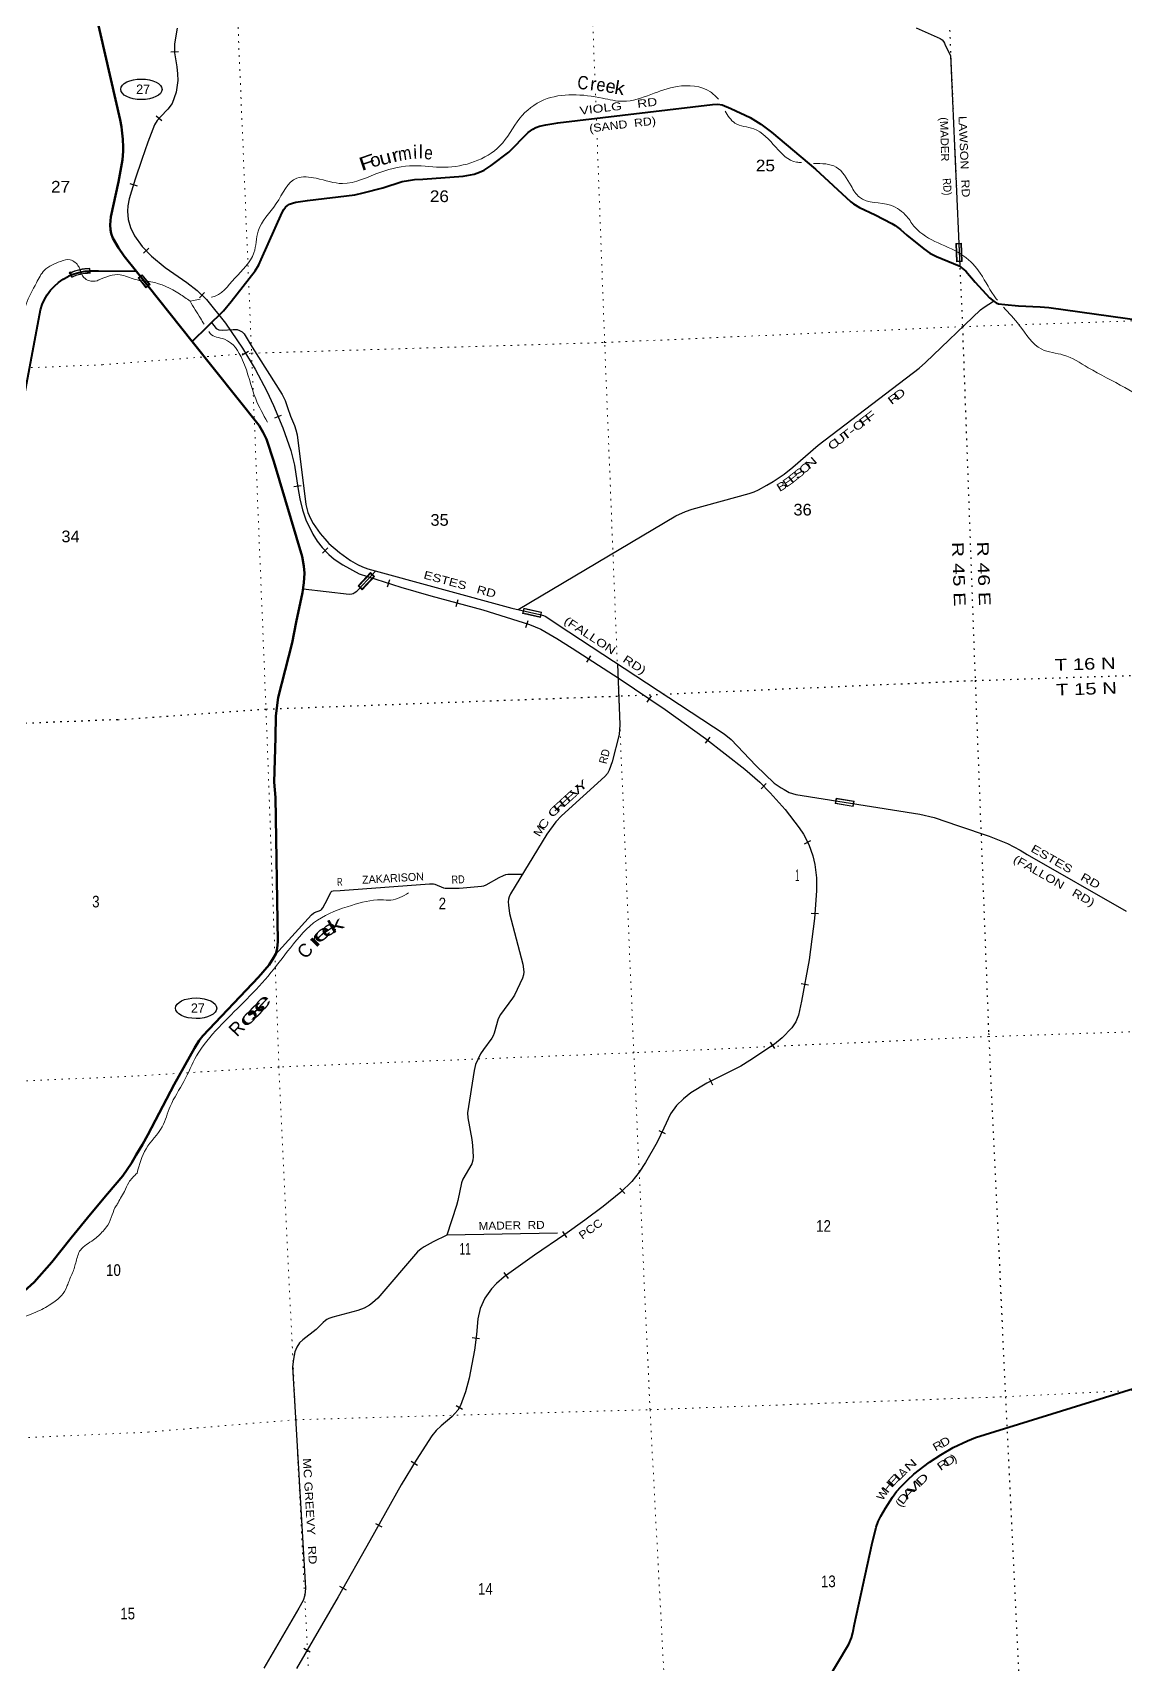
# Model space of a CAD drawing. Header units: feet. Extents: x 751810 to 1010326, y -353855 to -161247.
# Drawn here: x 972466 to 988847, y -241724 to -217253 of the extents above; entities that cross this region are included whole.
import ezdxf
from ezdxf.enums import TextEntityAlignment as Align

# ---------------------------------------------------------------- set-up
doc = ezdxf.new("R2010")
doc.units = ezdxf.units.FT
doc.header["$LTSCALE"] = 70
doc.header["$PDMODE"] = 32
doc.header["$PDSIZE"] = 35
doc.linetypes.add('DOTTED', pattern=[1.5, 0.3, -1.2])
for name, color, linetype, lineweight in [('17', 7, 'Continuous', 25), ('23', 7, 'Continuous', 70), ('26', 7, 'Continuous', 40), ('29', 7, 'Continuous', 25), ('31', 7, 'Continuous', 13), ('34', 7, 'Continuous', 25), ('39', 7, 'Continuous', 13), ('59', 7, 'Continuous', 13), ('6', 7, 'DOTTED', 25), ('61', 7, 'Continuous', 13), ('7', 7, 'DOTTED', 13)]:
    doc.layers.add(name, color=color, linetype=linetype, lineweight=lineweight)
for name, color, linetype in [('27', 7, 'Continuous'), ('30', 7, 'Continuous'), ('41', 7, 'Continuous')]:
    doc.layers.add(name, color=color, linetype=linetype)

msp = doc.modelspace()

# ---------------------------------------------------------------- linework, layer by layer
at = {"layer": '17'}
for centre in [(974095.86, -218103.03), (974916.06, -231883.75)]:
    msp.add_ellipse(centre, major_axis=(309.24, -1), ratio=0.500121, dxfattribs=at)
at = {"layer": '23'}
msp.add_line((974021.65, -220836.55), (974857.69, -221884.35), dxfattribs=at)
for points in [[(973260.22, -216291.2), (973778.76, -218561.94), (973795.49, -218665.58), (973802.74, -218716.35), (973816.34, -218849.62), (973820.86, -218970.21), (973820.86, -219030.05), (973810.81, -219160.98), (973753.88, -219492.15), (973639.54, -220015.46), (973631.5, -220075.4), (973627.87, -220137.05), (973631.5, -220207.77), (973643.18, -220265.18), (973669.55, -220336.51), (973753.9, -220481.64), (973838.21, -220606.65), (974021.65, -220836.55)], [(974857.69, -221884.35), (975862.14, -223143.23), (975922.07, -223248.61), (975970.29, -223347.72), (976082.64, -223685.02), (976505.33, -225108.04), (976532.77, -225255.91), (976541.27, -225360.27), (976532.77, -225502.51), (976512.57, -225649.8), (976414.64, -226093.75), (976354.66, -226402.89), (976148.59, -227221.49), (976112.19, -227498.53), (976107.26, -227823.22), (976088.41, -228495.19), (976107.16, -228724.04), (976141.87, -230884.79), (976132.29, -230987.65), (976110.55, -231067.43), (976077.93, -231129.08), (976012.69, -231230.63), (975852.98, -231418.34), (975018.87, -232295.98), (974961.64, -232365.73), (974892.75, -232481.28), (974586.26, -233025.74), (974193.2, -233783.86), (974113.37, -233926.67), (974019.41, -234084.79)], [(972181.25, -236267.15), (972489.07, -235991.14), (972751.72, -235690.88), (973043.86, -235327.1), (973334.32, -234971.45), (973586.86, -234669.59), (973816.51, -234396.83), (973945.25, -234208.64), (974019.41, -234084.79)]]:
    msp.add_lwpolyline(points, dxfattribs=at)
at = {"layer": '26'}
msp.add_line((974021.65, -220836.55), (973450.5, -220831.58), dxfattribs=at)
for points in [[(974857.69, -221884.35), (975328.82, -221422.9), (975443.18, -221286.5), (975800.78, -220826.52), (975854.37, -220737.21), (975893.45, -220656.84), (976207.91, -219950.38), (976232.66, -219906.87), (976257.08, -219871.57), (976285.85, -219847.13), (976318.62, -219826.17), (976360.74, -219811.29), (976411.21, -219797.72), (976586.17, -219771.55), (977296.7, -219683.03), (977421.25, -219657.06), (977717.45, -219579.36), (978007.4, -219487.63), (978098.58, -219468.08), (978189.76, -219457.22), (978314.28, -219452.1), (978919.53, -219403.08), (979028.82, -219386.62), (979085.27, -219373.58), (979165.59, -219347.52), (979232.89, -219314.93), (979340.62, -219245.06), (979605.74, -219045.6), (979894.12, -218752.83), (979963.41, -218699.1), (980011.17, -218675.2), (980065.45, -218657.82), (980160.97, -218636.1), (980339.67, -218606.12), (982659.74, -218328.64), (982736.79, -218326.56), (982801.91, -218337.42), (982934.82, -218388.51), (983222.27, -218524.49), (983383.72, -218624.16), (983544.55, -218747.94), (984202.41, -219301.11), (984729.71, -219789.91), (984774.21, -219819.99), (984861.05, -219874.3), (985095.35, -219985.85), (985347.34, -220113.25), (985395.1, -220143.66), (985477.59, -220206.65), (985570.94, -220289.2), (985828.2, -220496.65), (985915.04, -220561.82), (986017.07, -220611.78), (986358.31, -220747.64), (986407.84, -220787.74), (986453.43, -220831.18), (986594.96, -220995.89), (986810.55, -221231.96), (986880.02, -221286.27), (986908.24, -221303.64), (986945.15, -221318.85), (987040.67, -221329.71), (987244.77, -221352.06), (987568.61, -221364.13), (987698.47, -221373.16), (989093.28, -221569.74)], [(972348.52, -222663.49), (972581.7, -221410.01), (972608.33, -221330.76), (972643.11, -221254.73), (972685.63, -221182.75), (972735.45, -221115.61), (972792.02, -221054.05), (972854.7, -220998.73), (972922.83, -220950.27), (972995.65, -220909.2), (973010.15, -220902.2), (973089.75, -220869.61), (973178.39, -220844.27), (973255.28, -220831.6), (973324.88, -220828.38)], [(973450.5, -220831.58), (973347.08, -220829.54), (973324.88, -220828.38)], [(983753.49, -242946.71), (983820.44, -242836.15), (984064.88, -242486.38), (984700.97, -241418.33), (984740.63, -241328.14), (984761.76, -241253.24), (984786.47, -241119.4), (985045.37, -239929.86), (985111.56, -239664.13), (985142.76, -239581.67), (985181.83, -239501.29), (985251.53, -239380), (985355.51, -239214.55), (985415.22, -239133.09), (985486.68, -239054.66), (985586.38, -238953.9), (985675.73, -238872.41), (985912.37, -238692.12), (986078.93, -238581.35), (986268.4, -238472.71), (986478.41, -238373.69), (986600.56, -238322.83), (989322.01, -237478.1)]]:
    msp.add_lwpolyline(points, dxfattribs=at)
at = {"layer": '29'}
for points in [[(985712.54, -217179.9), (986072.59, -217340.35), (986088.37, -217351.81), (986100.45, -217363.22), (986119.24, -217386.06), (986134, -217410.23), (986146.6, -217439.63), (986228.1, -217597.61), (986301.87, -219294.3), (986365.06, -220753.11)], [(979744.26, -225905.67), (982106.18, -224499.29), (982251.66, -224433.68), (982351.03, -224401.37), (983208.15, -224166.38), (983282.49, -224140.89), (983346.92, -224111.35), (983472.01, -224041.4), (983567.04, -223985.1), (983730.8, -223872.28), (983860.53, -223769.7), (984240.72, -223437.98), (985754.22, -222286.6), (985851.51, -222201.52), (986676.74, -221408.23), (986732.01, -221367.48), (986871.34, -221279.48)], [(975145.99, -221601.97), (975218.37, -221691.15), (975255.5, -221711.18), (975306.96, -221715.32), (975469.74, -221703.28), (975529.77, -221707.26), (975564.67, -221718.01), (975607.62, -221742.18), (975636.74, -221770.06), (975756.81, -221971.91), (976205.21, -222680.12), (976249.22, -222768.29), (976286.95, -222875.69), (976330.02, -223004.59), (976388.81, -223144.35), (976410.29, -223208.82), (976429.03, -223283.94), (976560.62, -224331.62), (976592.27, -224448.35), (976630.42, -224538.46), (976673.38, -224616.36), (976776.82, -224762), (976845.18, -224844.68), (976904.24, -224911.83), (977064.58, -225048.72), (977231.75, -225169.7), (977333.76, -225231.48), (977409.83, -225266.33), (977492.14, -225293.27), (979647.26, -225883.7), (980068, -225979.01), (980124.24, -225995.56), (980149.74, -226004.96), (980176.62, -226021.21), (980344.72, -226135.36), (982834.25, -227767.2), (982935.37, -227851.96), (983309.31, -228241.42), (983584.29, -228508.6), (983687.91, -228578.41), (983730.86, -228605.27), (983806.02, -228648.25), (983907.66, -228678.9), (985765.78, -228975.52), (985980.44, -229024.31), (986347.9, -229147.94), (986807.26, -229303.67), (987080, -229414.1), (987268.99, -229513.19), (987375.12, -229579.66), (988859.5, -230427.2)], [(976519.94, -225596.1), (977212.96, -225672.14), (977253.23, -225669.33), (977268.88, -225664.44), (977285.44, -225655.9), (977325.26, -225628.85), (977350.74, -225605.35), (977612.31, -225326.19)], [(981233.43, -226717.89), (981270.8, -227634.99), (981259.69, -227778.59), (981153.8, -228188.12), (981109.35, -228315.84), (981082.51, -228364.2), (981044.01, -228408.67), (980392.57, -229000.85), (980308.27, -229087.09), (980175.07, -229272.47), (979627.47, -230166.68), (979608.68, -230212.35), (979597.08, -230245.65), (979595.26, -230287.56), (979597.94, -230338.6), (979615.54, -230464.28), (979815.23, -231222.26), (979831.51, -231337.89), (979826.14, -231383.56), (979807.29, -231432.05), (979689.23, -231687.11), (979660.58, -231734.85), (979479.83, -231979.91), (979443.89, -232042.9), (979385.87, -232256.6), (979369.76, -232296.89), (979350.75, -232331.14), (979225.09, -232504.09), (979181.85, -232568.21), (979138.9, -232654.17), (979106.68, -232729.38), (979082.85, -232818.76), (978985.88, -233451.99), (978987.91, -233527.95), (979050.6, -233853.28), (979058.36, -233943.57), (979069.1, -234110.12), (979066.42, -234161.16), (979050.63, -234217.75), (978913.4, -234448.59), (978893.13, -234500.91), (978840.92, -234765.56), (978822.03, -234840.49), (978676.9, -235288.2)], [(976107.71, -231077.87), (976646.83, -230484.86), (976674.41, -230459.46), (976690.52, -230450.06), (976784.37, -230412.04), (976797.9, -230401.71), (976815.35, -230377.53), (976886.32, -230248.24), (976938.41, -230143.14), (976950.92, -230130.4), (976972.4, -230122.34), (977073.81, -230118.75), (978414.02, -230017.57), (978473.54, -230019.75), (978493.22, -230025.63), (978627.45, -230076.67), (978650.27, -230083.39), (978674.56, -230084.95), (978862.35, -230082.04), (978920.9, -230077.58), (979196.58, -230055.18), (979228.79, -230048.46), (979264.07, -230033.51), (979460.26, -229921.73), (979522.75, -229891.32), (979557.65, -229879.23), (979590.81, -229875.42), (979805.98, -229875.18)], [(980331.98, -235257.98), (978676.9, -235288.2), (978468.15, -235386.46), (978333.54, -235461.32), (978287.9, -235490.88), (978235.41, -235538.19), (977638.23, -236232.27), (977563.06, -236302.12), (977514.33, -236336.76), (977434.2, -236382.71), (977338.99, -236417.36), (976965.97, -236519.2), (976908.03, -236538.52), (976875.81, -236551.95), (976853.59, -236568.7), (976822.12, -236594.93), (976716.37, -236701.91), (976516.08, -236858.19), (976467.47, -236902.71), (976424.8, -236965.64), (976398.54, -237038.81), (976373.79, -237145.62), (976363.04, -237261.95), (976553.66, -240578.66), (976545.29, -240684.84), (976521.45, -240766.7), (976456.58, -240880.24), (975931.92, -241780.47)]]:
    msp.add_lwpolyline(points, dxfattribs=at)
at = {"layer": '31'}
for p, q in [((986389, -220411.22), (986400.74, -220685.97)), ((986400.74, -220685.97), (986318.31, -220689.49)), ((977343.91, -225551.39), (977531.86, -225350.65)), ((977531.86, -225350.65), (977592.09, -225407.04)), ((979809.94, -225962.46), (979828.68, -225882.12)), ((980077.76, -226024.89), (979809.94, -225962.46)), ((984511.47, -228733.77), (984782.72, -228778.93)), ((984782.72, -228778.93), (984769.16, -228860.31))]:
    msp.add_line(p, q, dxfattribs=at)
for points in [[(986318.31, -220689.49), (986306.57, -220414.74), (986389, -220411.22)], [(977592.09, -225407.04), (977404.13, -225607.77), (977343.91, -225551.39)], [(979828.68, -225882.12), (980096.5, -225944.56), (980077.76, -226024.89)], [(984769.16, -228860.31), (984497.91, -228815.14), (984511.47, -228733.77)]]:
    msp.add_lwpolyline(points, dxfattribs=at)
for points in [[(986314.9, -220422.39), (986381.34, -220419.55), (986392.4, -220678.31), (986325.96, -220681.15)], [(977355.2, -225551.01), (977532.23, -225361.94), (977580.79, -225407.41), (977403.75, -225596.47)], [(979819.55, -225956.48), (979834.65, -225891.73), (980086.88, -225950.53), (980071.78, -226015.27)], [(984507.12, -228808.55), (984518.04, -228742.97), (984773.5, -228785.51), (984762.58, -228851.1)]]:
    msp.add_lwpolyline(points, close=True, dxfattribs=at)
at = {"layer": '34'}
for p, q in [((974539.34, -217539.19), (974649.94, -217537.84)), ((974318.47, -218498.12), (974401.32, -218571.4)), ((973924.96, -219515.81), (974030.78, -219548.01)), ((974127.65, -220561.99), (974207.84, -220485.8)), ((974966.19, -221229.8), (975043.56, -221150.75)), ((975605.32, -222087.21), (975700.29, -222030.51)), ((976094.54, -223030.65), (976196.84, -222988.58)), ((976382.33, -224058.94), (976491.74, -224042.68)), ((976809.65, -225057.67), (976889.69, -224981.32)), ((977784.49, -225561.67), (977818.71, -225456.48)), ((978815.26, -225860.41), (978847.08, -225754.48)), ((979858.88, -226173.11), (979892.02, -226067.58)), ((980775.56, -226693.68), (980835.59, -226600.77)), ((981680.03, -227292.6), (981741.68, -227200.76)), ((982553.38, -227907.75), (982621.31, -227820.46)), ((983385.09, -228593.3), (983463.64, -228515.43)), ((984036.1, -229419.6), (984134.16, -229368.43)), ((984137.96, -230455.92), (984248.27, -230463.95)), ((983986.23, -231510.56), (984094.97, -231530.84)), ((983524.02, -232393.66), (983585.48, -232485.63)), ((982606.35, -232931.94), (982656.31, -233030.62)), ((981851.02, -233715.35), (981950.71, -233763.29)), ((981267.04, -234582.86), (981344.33, -234661.98)), ((980408.45, -235230.8), (980470.45, -235322.4)), ((979529.89, -235848.15), (979594.68, -235937.8)), ((979054.39, -236821.91), (979164.15, -236835.61)), ((978815.36, -237840.67), (978911.3, -237895.73)), ((978138.37, -238677.39), (978233.11, -238734.49)), ((977604.58, -239609.1), (977701.02, -239663.28)), ((977068.23, -240552.96), (977164.48, -240607.46)), ((976532.98, -241481.24), (976628.57, -241536.88))]:
    msp.add_line(p, q, dxfattribs=at)
for points in [[(974631.85, -217185.22), (974592.48, -217419.81), (974594.16, -217557.36), (974625.85, -217764.7), (974639, -217868.44), (974640.58, -217972.01), (974614.85, -218144.97), (974554.97, -218313.53), (974494.64, -218401.53), (974381.58, -218513.13), (974330.38, -218571.01), (974292.13, -218637.27), (974192.65, -218894.45), (974099.97, -219155.01), (974002.5, -219448.55), (973912.87, -219743.12), (973890.77, -219849.85), (973885.25, -219932.26), (973896.12, -220056.47), (973931.74, -220177.12), (973992.41, -220297.92), (974108.63, -220458.92), (974247.06, -220604.61), (974452.08, -220774.26), (974777.05, -220999.85), (974931.93, -221119.87), (975072.17, -221257.13), (975355.48, -221608.64), (975609.51, -221982.64), (975799.61, -222300.99), (975974.75, -222627.97), (976077.87, -222846.52), (976215.07, -223180.21), (976336.67, -223519.59), (976392.55, -223738.59), (976442.67, -224075.7), (976470.09, -224244.24), (976509.87, -224410.42), (976561.15, -224561.5), (976663.94, -224775.88), (976729.83, -224877.65), (976807.16, -224975.95), (976907.29, -225080.92), (976987.37, -225149.95), (977116.64, -225235.84), (977360.67, -225367.9), (977985.8, -225571.24), (978437.12, -225698.07), (979213.44, -225910.44), (979915.18, -226130.83), (980083.8, -226201.17), (980322.83, -226336.95), (980554.93, -226486.13), (981256.34, -226939.28), (981949.43, -227404.53), (982553.5, -227838.66), (983142.16, -228296.76), (983366.9, -228493.69), (983523.72, -228651.89), (983744.84, -228905), (983955.15, -229175.88)], [(983955.19, -229175.93), (984022.1, -229274.72), (984103.15, -229430.06), (984162.29, -229597.47), (984192.97, -229729.39), (984217.74, -229927.52), (984219.38, -230125.38), (984189.3, -230538.53), (984107.58, -231157.71), (983992.16, -231776.61), (983946.19, -231986.75), (983908.37, -232086.74), (983848.91, -232179.54), (983704.29, -232327.06), (983587.3, -232420.19), (983217.66, -232667.19), (983080.72, -232752.96), (982573.02, -233010.01), (982331.38, -233154.78), (982220.71, -233241.33), (982119.45, -233341.17), (982029.3, -233469.42), (981930.28, -233682.52), (981828.58, -233894.04), (981654.88, -234196.17), (981560.4, -234342.74), (981450.55, -234479.92), (981285.49, -234641.15), (981018.24, -234855.63), (980743.15, -235060.04), (980444.46, -235275.51), (979987.41, -235584.84), (979536.03, -235911.08), (979420.93, -236010.78), (979342.42, -236093.72), (979243.64, -236231.73), (979175.82, -236386.44), (979141.9, -236540.94), (979117.79, -236775.86), (979088.6, -237009.8), (979007.88, -237430.63), (978954.09, -237638.26), (978877.84, -237841.5), (978838.71, -237909.68), (978747.76, -238011.21), (978588.5, -238145.21), (978513.27, -238215.38), (978449.94, -238294.7), (978215.17, -238660.79), (977990.48, -239033.6), (977519.58, -239871.91), (977045.92, -240708.48), (976420.02, -241783.85)]]:
    msp.add_lwpolyline(points, dxfattribs=at)
at = {"layer": '39'}
msp.add_line((974824.95, -221279.05), (974979.44, -221250.94), dxfattribs=at)
for points in [[(975146.62, -221220.52), (975151.95, -221219.55), (975496.82, -220936.05), (975783.33, -220556.65), (975847.34, -220228.74), (976118.35, -219815.83), (976426.89, -219435.33), (976715.92, -219436.99), (977110.67, -219516.03), (977685.14, -219344.06), (978178.66, -219248.75), (978635.2, -219272.26), (979089.03, -219187), (979470.12, -218952.11), (979769.16, -218537.8), (980128.4, -218261.65), (980556.54, -218185.75), (981010.22, -218235.63), (981317.29, -218282.76), (981734.19, -218179.19), (982128.37, -218060.62), (982625.5, -218140.58), (982747.43, -218249.78)], [(982845.81, -218428.83), (982993, -218608.22), (983275.7, -218694.9), (983606.76, -218970.75), (983915.74, -219195.24), (983993.55, -219200.88)], [(984174.46, -219214.17), (984512.78, -219270.24), (984735.71, -219551.5), (984861.55, -219722.68), (985328.31, -219842.49), (985572.46, -220011.77), (985693.86, -220173.08), (986427.61, -220604.67), (986673, -220862.18), (986912.33, -221243.47), (986930.47, -221265.21)], [(967665.36, -224265.45), (967749.92, -224294.33), (967896.99, -224394.52), (968159.75, -224519.73), (968532.48, -224629.94), (968996.05, -224607.12), (969380.51, -224521.37), (969705.47, -224549.1), (970142.28, -224465.03), (970558.86, -224236.81), (970750.31, -223964.28), (970974.14, -223696.35), (971288.87, -223484.79), (971578.59, -223346.87), (971733.52, -223160.61), (971888.04, -222917.95), (972186.37, -222275.96), (972298.77, -221706.79), (972366.9, -221324.96), (972522.17, -221005.71), (972640.8, -220817.04), (972884.44, -220683.21), (973030.28, -220660.55), (973155.26, -220761.72), (973175.64, -220804.2)], [(973175.64, -220804.2), (973234.75, -220927.4), (973308.98, -220970.4), (973431.76, -220972.95), (973459.08, -220961.41)], [(973454.24, -220964.18), (973775.37, -220883.06), (974001.18, -220954.93), (974239.82, -220990.87), (974668.24, -221171.17), (974825.11, -221279.32)], [(974824.95, -221279.05), (974981.13, -221536.68), (975036.17, -221626.83)], [(987021.07, -221371.66), (987256.65, -221639.66), (987593.48, -222001.95), (987922.32, -222088.33), (988289.76, -222277.66), (988840.48, -222574.77), (989314.5, -222861.61)], [(975108.44, -221735.77), (975127.44, -221763.3), (975339.97, -221851.47), (975612.37, -222162.53), (975810.3, -222745.56), (975985.98, -223093.73)], [(974030.39, -234357.73), (974166.21, -233990.97), (974406.68, -233660.27), (974527.88, -233355.71), (974734.3, -232980.32), (974924.35, -232597.69), (975255.08, -232173.73), (975630.3, -231793.45), (975994.05, -231400.57), (976328.78, -230976.4), (976736.21, -230562.71), (977246.33, -230341.53), (977690.23, -230258.78), (977834.84, -230261.62), (978101.13, -230155.51)], [(973658.11, -234984.1), (973718.09, -234846.33), (973733.12, -234823.47), (973785.11, -234730.39), (973840.84, -234631.1), (973905.11, -234499.17), (974030.39, -234357.73)], [(970816.71, -237400.29), (970942.19, -237419.74), (971166.58, -237316.57), (971353.58, -237186.95), (971585.31, -237025.02), (971787.86, -236840.29), (972009.29, -236672.8), (972179.06, -236562.11), (972212.69, -236550.47), (972515.22, -236441.62), (972738.87, -236322.37), (972895.78, -236194.16), (972980.02, -236059.28), (972990.57, -236026.56), (973063.02, -235853.96), (973117.32, -235680.2), (973181.84, -235509.99), (973377.84, -235357.79), (973520.52, -235226.22), (973590.75, -235136.32), (973658.11, -234984.1)]]:
    msp.add_spline(points, degree=3, dxfattribs=at)
at = {"layer": '59'}
for points in [[(974109.04, -220883.05), (974226.13, -221029.49), (974164.62, -221078.67), (974047.54, -220932.22)], [(974058.77, -220933.47), (974107.78, -220894.28), (974214.89, -221028.23), (974165.87, -221067.43)]]:
    msp.add_lwpolyline(points, close=True, dxfattribs=at)
at = {"layer": '6'}
for points in [[(985783.33, -207796.79), (985966.73, -211081.75), (986176.96, -216377.44), (986404.78, -221662.17), (986595.43, -226968.94), (986797.56, -232263.02), (987050.49, -237709.85), (987299.88, -242937.03), (987445.69, -248227.89), (987699.46, -252497.87)], [(973740.88, -227556.82), (975964.41, -227396.67), (981287.71, -227200.56), (986595.43, -226968.94), (991965.84, -226794.67), (995419.29, -226653.92)], [(973740.88, -227556.82), (970592.24, -227682.23), (965252.22, -227881.84), (959942.71, -228102.23), (954720.96, -228351.82), (949402.7, -228255.17), (944082.13, -228143.45), (942317.22, -228128.78)]]:
    msp.add_lwpolyline(points, dxfattribs=at)
at = {"layer": '61'}
for p, q in [((973050.46, -220921.96), (973021.91, -220855.13)), ((973055.21, -220912.73), (973032.03, -220858.47)), ((973317.05, -220795.42), (973317.85, -220854.41)), ((973324.95, -220787.81), (973325.96, -220862.81))]:
    msp.add_line(p, q, dxfattribs=at)
for radius, start, end in [(741.88, 90.43947, 114.45952), (733.88, 91.00277, 113.9458), (666.88, 90.43943, 114.58379), (674.88, 91.02295, 114.01691)]:
    msp.add_arc((973329.89, -221529.19), radius, start, end, dxfattribs=at)
msp.add_point((973032.03, -220858.47), dxfattribs=at)
at = {"layer": '7'}
for p, q in [((980907.62, -218296.91), (980903.01, -218172.51)), ((980917.8, -218571.69), (980914.41, -218480.17))]:
    msp.add_line(p, q, dxfattribs=at)
for points in [[(980892.55, -217890.27), (980844.52, -216594.18), (980607.64, -211285.7), (980462.76, -208026.18)], [(975163.79, -208253.44), (975314.72, -211488.35), (975527.65, -216753.66), (975748.42, -222060.93), (975964.41, -227396.67), (976157.68, -232763.8), (976410.06, -238055.23), (976680.36, -243398.47), (976906.19, -248729.69), (977151.4, -253981.9)], [(982438.43, -253755.18), (982244.46, -248508.63), (981998.27, -243170.37), (981721.09, -237904.25), (981478.28, -232551.7), (981250.29, -227205.1), (981041.17, -221900.64), (980925.59, -218781.87)], [(973513.74, -222233.24), (975748.42, -222060.93), (981041.17, -221900.64), (986404.78, -221662.17), (991734.79, -221481.87), (995202.78, -221352.49)], [(973513.74, -222233.24), (970414.42, -222359.46), (965058.57, -222535.77), (959702.34, -222787.43), (954489.34, -222913.51), (949196.67, -222968.57), (943832.04, -222807.26), (942097.4, -222805)], [(995205.3, -232008.54), (992169.72, -232129), (986797.57, -232309.41), (981478.28, -232551.7), (976157.68, -232763.8), (973969.01, -232903.7)], [(973969.01, -232903.7), (970860.87, -233035.38), (965560.32, -233258.99), (960220.49, -233470.97), (954939.42, -233675.5), (949620.21, -233893.96), (944305.57, -234091.24), (942565.83, -234150.08)], [(974196.69, -238239.64), (976410.06, -238055.23), (981721.09, -237904.25), (987050.49, -237709.85), (992401.12, -237449.86), (995877.29, -237326.69)], [(944216.62, -239424.06), (944533.15, -239414.01), (949852.94, -239221.31), (955156.98, -238990.67), (960449.04, -238809.01), (965829.88, -238593.97), (971144.35, -238382.18), (974196.69, -238239.64)]]:
    msp.add_lwpolyline(points, dxfattribs=at)

# ---------------------------------------------------------------- texts
at = {"layer": '17'}
for p in [(974121.91, -218171.34), (974942.11, -231952.06)]:
    msp.add_text('27', height=140, dxfattribs=at).set_placement(p, align=Align.CENTER)
at = {"layer": '27'}
for s, width, p in [('VIOLG    RD', 1.3, (980672.78, -218484.4)), ('(SAND  RD)', 1.15, (980817.5, -218749.33))]:
    msp.add_text(s, height=120, rotation=6.82, dxfattribs=dict(at, width=width)).set_placement(p)
for s, rotation, width, p in [('D', 29.829, 1.25, (986175.11, -238437.02)), ('R', 29.829, 1.25, (986065.09, -238496.61)), (')', 31.829, 1.15, (986308.98, -238678.35)), ('N', 41.803, 1.55, (985667.31, -238775.73)), ('R', 35.626, 1.4, (986142.54, -238778.34)), ('D', 33.829, 1.35, (986244.68, -238716.21)), ('W', 57.852, 1.1, (985254.94, -239206.2)), ('H', 52.259, 1.4, (985332.8, -239102.55)), ('E', 48.162, 1.7, (985416.1, -239005.8)), ('L', 44.451, 2.05, (985504.93, -238923.68)), ('V', 47.951, 1.75, (985713.03, -239116.07)), ('I', 43.951, 1.4, (985773.15, -239058.68)), ('D', 43.951, 1.65, (985842.77, -238993.77)), ('(', 57.852, 1.15, (985508.82, -239351.38)), ('D', 53.759, 1.4, (985560.41, -239273.32)), ('A', 47.662, 1.75, (985640.96, -239188.69))]:
    msp.add_text(s, height=120, rotation=rotation, dxfattribs=dict(at, width=width)).set_placement(p, align=Align.CENTER)
msp.add_text('A', height=120, rotation=44.451, dxfattribs=at).set_placement((985546.94, -238884.36), align=Align.CENTER)
at = {"layer": '30'}
for s, rotation, width, p in [('LAWSON   RD', 272.49, 1.15, (986372.31, -219115.72)), ('(MADER ', 271.697, 1.05, (986078.23, -218877.58)), ('RD)', 274.295, 0.9, (986117.54, -219569.14)), ('R', 37.262, 1.45, (985408.26, -222788.51)), ('D', 37.262, 1.45, (985499.3, -222719.25)), ('F', 37.262, 1.65, (985059.9, -223053.53)), ('O', 37.262, 1.35, (984883.11, -223188.02)), ('F', 37.262, 1.65, (984973.37, -223119.35)), ('C', 37.262, 1.45, (984509.92, -223471.91)), ('U', 37.262, 1.45, (984601.34, -223402.37)), ('T', 37.262, 1.75, (984695.01, -223331.12)), ('-', 37.262, 1.85, (984779.75, -223267.94)), ('N', 41.105, 1.55, (984171.88, -223750.2)), ('E', 34.564, 1.45, (983822.71, -224037.53)), ('E', 38.334, 1.6, (983911.29, -223969.53)), ('S', 38.334, 1.6, (983993.88, -223904.78)), ('O', 41.105, 1.45, (984084.27, -223826.64)), ('B', 30.644, 1.35, (983725.04, -224106.15)), ('ESTES   RD', 344.679, 1.25, (978855.01, -225583.7)), ('(FALLON   RD)', 326.756, 1.3, (981015.12, -226492.91)), ('RD', 75.503, 0.95, (981095.74, -228121.77)), ('V', 42.272, 1.75, (980649.62, -228672.58)), ('Y', 42.272, 1.75, (980736.01, -228594.06)), ('R', 42.272, 1.6, (980402.68, -228897.05)), ('E', 42.272, 1.7, (980486.98, -228820.44)), ('E', 42.272, 1.7, (980567.43, -228747.31)), ('C', 54.302, 1.4, (980173.34, -229154.69)), ('G', 45.652, 1.55, (980327.52, -228967.44)), ('M', 58.517, 1.2, (980107.3, -229254.06)), ('ESTES   RD', 330.275, 1.3, (987922.3, -229813.33)), ('(FALLON   RD)', 330.275, 1.25, (987749.87, -230023.6)), ('R', 2.027, 0.7, (977072.73, -230048.74)), ('RD', 2.645, 0.85, (978846.27, -230011.95)), ('MADER  RD', 1.046, 1.1, (979647.17, -235200.47)), ('MC GREEVY   RD', 273.289, 1.2, (976562.21, -239431.24))]:
    msp.add_text(s, height=120, rotation=rotation, dxfattribs=dict(at, width=width)).set_placement(p, align=Align.CENTER)
msp.add_text('ZAKARISON', height=120, rotation=3.317, dxfattribs=at).set_placement((977870.8, -229991.79), align=Align.CENTER)
at = {"layer": '34', "width": 1.15}
msp.add_text('PCC', height=120, rotation=35.806, dxfattribs=at).set_placement((980707.66, -235356.92))
at = {"layer": '41'}
for s, rotation, width, p in [('C', 354.341, 0.85, (980706.82, -218102.22)), ('e', 351.111, 0.9, (980973.53, -218131.3)), ('k', 350.174, 1.1, (981249.92, -218178.86)), ('m', 9.282, 0.9, (978058.43, -219161.17)), ('e', 353.62, 0.85, (978390.81, -219152.68)), ('F', 18.656, 1.5, (977511.25, -219291.1)), ('o', 15.28, 1.05, (977624.86, -219256.38)), ('u', 14.429, 1.2, (977774.93, -219222.13)), ('r', 14.429, 1.2, (977926.81, -219186.15)), ('r', 45.029, 2.25, (976775.15, -230923.64)), ('e', 41.633, 1.9, (976857.99, -230837.86)), ('e', 35.261, 1.65, (976955.04, -230772.22)), ('k', 29.306, 1.65, (977054.53, -230719.58)), ('e', 46.768, 1.95, (975965.37, -231875.67)), ('o', 45.418, 2, (975768.79, -232080.17)), ('s', 45.418, 2.35, (975868.48, -231979.17))]:
    msp.add_text(s, height=200, rotation=rotation, dxfattribs=dict(at, width=width)).set_placement(p, align=Align.CENTER)
for s, rotation, p in [('r', 353.111, (980858.9, -218120.82)), ('e', 349.023, (981115.27, -218154.15)), ('i', 2.752, (978204.02, -219142.67)), ('l', 0.62, (978285.88, -219139.19)), ('C', 48.023, (976622.41, -231085.94)), ('R', 45.349, (975595.97, -232255.54))]:
    msp.add_text(s, height=200, rotation=rotation, dxfattribs=at).set_placement(p, align=Align.CENTER)
at = {"layer": '6'}
for s, rotation, width, p in [('R 45 E', 272.058, 1.35, (986245.69, -224893.63)), ('R 46 E', 272.058, 1.35, (986620.13, -224887.45)), ('T 16 N', 1.859, 1.3, (987791.68, -226822.95)), ('T 15 N', 1.859, 1.3, (987810.55, -227196.12))]:
    msp.add_text(s, height=175, rotation=rotation, dxfattribs=dict(at, width=width)).set_placement(p)
at = {"layer": '7'}
for s, width, p in [('25', 1.1, (983308.13, -219332.98)), ('26', 1.1, (978420.13, -219793.91)), ('36', 1.05, (983871.69, -224494.12)), ('35', 1.05, (978429.73, -224648.33)), ('1', 0.4, (983897.97, -229977.28)), ('2', 0.85, (978552.75, -230400.44)), ('12', 0.85, (984211.79, -235236.27)), ('11', 0.65, (978864.83, -235580.79)), ('14', 0.85, (979141.36, -240679.88)), ('13', 0.85, (984284.01, -240566.28))]:
    msp.add_text(s, height=175, dxfattribs=dict(at, width=width)).set_placement(p)
for s, width, p in [('27', 1.1, (972883.51, -219651.29)), ('34', 1.05, (973033.15, -224895.41)), ('3', 0.85, (973413.15, -230371.93)), ('10', 0.85, (973677.18, -235898.58)), ('15', 0.85, (973890.4, -241049.08))]:
    msp.add_text(s, height=175, dxfattribs=dict(at, width=width)).set_placement(p, align=Align.CENTER)

doc.saveas('drawing.dxf')
